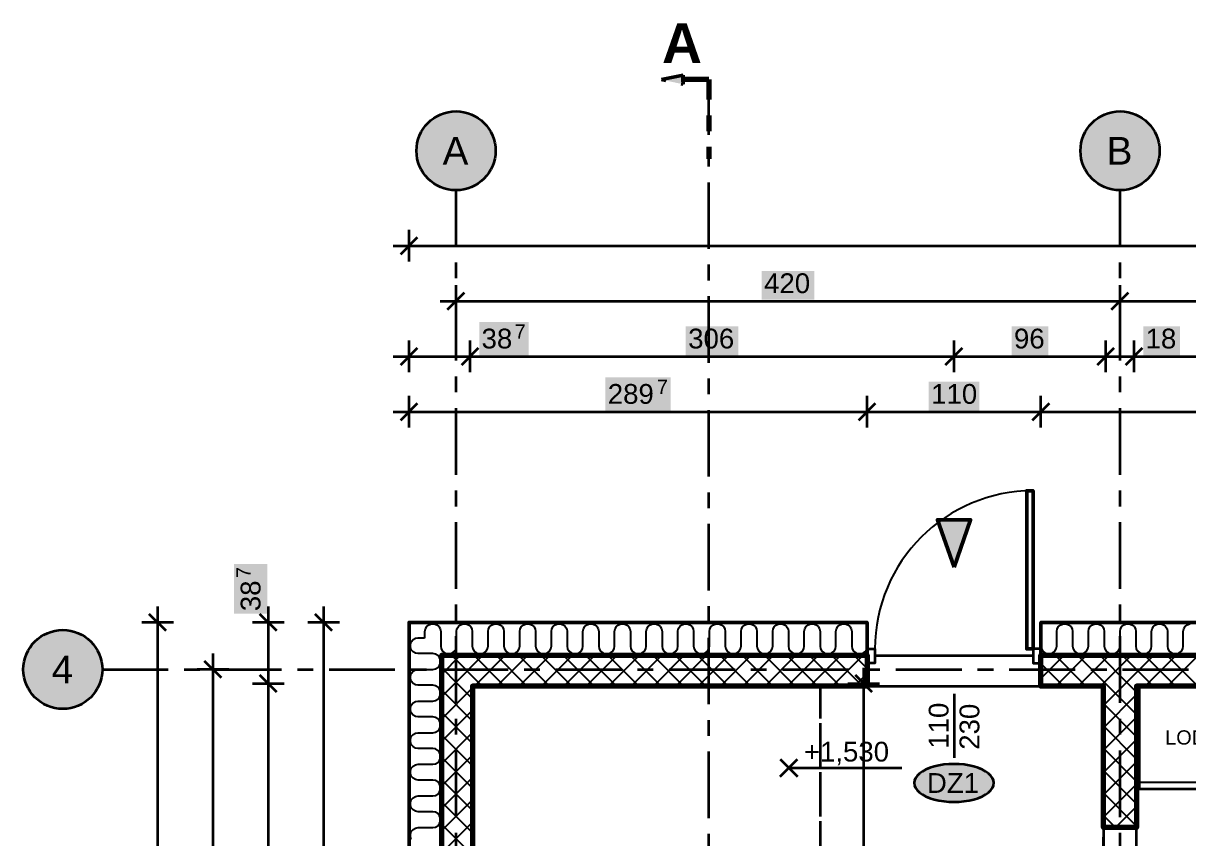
# Model space of a CAD drawing. Header units: metres. Extents: x -3.3 to 16.9, y -6.3 to 12.1.
# Drawn here: x -2.74 to 4.63, y 6.93 to 12.09 of the extents above; entities that cross this region are included whole.
import ezdxf

# ---------------------------------------------------------------- set-up
doc = ezdxf.new("R2010")
doc.units = ezdxf.units.M
for name, pattern in [('KRESKOWA', [5.25, 4.2, -1.05]), ('PUNKTOWA', [10.5, 8.4, -1.05, 0, -1.05]), ('PUNKTOWA_KROTKA', [6.3, 4.2, -1.05, 0, -1.05])]:
    doc.linetypes.add(name, pattern=pattern)
for name, color, linetype, lineweight in [('A-DRZWI', 3, 'Continuous', 35), ('A-KRESKOWANIE', 8, 'Continuous', 18), ('A-MASKA', 7, 'Continuous', 18), ('A-NAD-CIECIEM', 8, 'KRESKOWA', 25), ('A-OPISY', 2, 'Continuous', 25), ('A-OSIE', 1, 'PUNKTOWA', 25), ('A-PRZEKROJE', 1, 'PUNKTOWA_KROTKA', 50), ('A-RZEDNE', 1, 'Continuous', 25), ('A-SANITARNE', 6, 'Continuous', 25), ('A-SCHODY', 6, 'Continuous', 25), ('A-SCIANY-IZOL', 4, 'Continuous', 35), ('A-SCIANY-KONSTR', 7, 'Continuous', 50), ('A-SYMBOLE', 2, 'Continuous', 25), ('A-WIDOK', 7, 'Continuous', 25), ('A-WYMIARY', 1, 'Continuous', 25)]:
    doc.layers.add(name, color=color, linetype=linetype, lineweight=lineweight)
doc.styles.add('PL_ARIAL', font='arial.ttf')
doc.styles.add('PL_ARIAL_B', font='arialbd.ttf')

msp = doc.modelspace()

# ---------------------------------------------------------------- hatches: boundary and pattern name
at = {"layer": 'A-MASKA', "true_color": 0xffffff}
for points in [[(1.9334, 10.3375), (2.2666, 10.3375), (2.2666, 10.52), (1.9334, 10.52)], [(0.1465, 9.9875), (0.4588, 9.9875), (0.4588, 10.1975), (0.1465, 10.1975)], [(1.4534, 9.9875), (1.7866, 9.9875), (1.7866, 10.17), (1.4534, 10.17)], [(3.514, 9.9875), (3.746, 9.9875), (3.746, 10.17), (3.514, 10.17)], [(4.3465, 9.9875), (4.5786, 9.9875), (4.5786, 10.17), (4.3465, 10.17)], [(0.9448, 9.6375), (1.3582, 9.6375), (1.3582, 9.8475), (0.9448, 9.8475)], [(2.9902, 9.6375), (3.3098, 9.6375), (3.3098, 9.82), (2.9902, 9.82)], [(-1.1945, 8.3535), (-1.1945, 8.6658), (-1.4045, 8.6658), (-1.4045, 8.3535)]]:
    msp.add_hatch(color=7, dxfattribs=at).paths.add_polyline_path(points)
at = {"layer": 'A-OPISY', "true_color": 0xffffff}
msp.add_hatch(color=7, dxfattribs=at).paths.add_polyline_path([(3.4016, 7.2819), (3.3995, 7.2975), (3.393, 7.3129), (3.3825, 7.3278), (3.3679, 7.3419), (3.3496, 7.3549), (3.3279, 7.3667), (3.3032, 7.3771), (3.2758, 7.3858), (3.2463, 7.3927), (3.2151, 7.3978), (3.1828, 7.4009), (3.15, 7.4019), (3.1172, 7.4009), (3.0849, 7.3978), (3.0537, 7.3927), (3.0242, 7.3858), (2.9968, 7.3771), (2.9721, 7.3667), (2.9504, 7.3549), (2.9321, 7.3419), (2.9175, 7.3278), (2.907, 7.3129), (2.9005, 7.2975), (2.8984, 7.2819), (2.9005, 7.2662), (2.907, 7.2508), (2.9175, 7.236), (2.9321, 7.2219), (2.9504, 7.2088), (2.9721, 7.197), (2.9968, 7.1867), (3.0242, 7.178), (3.0537, 7.171), (3.0849, 7.166), (3.1172, 7.1629), (3.15, 7.1619), (3.1828, 7.1629), (3.2151, 7.166), (3.2463, 7.171), (3.2758, 7.178), (3.3032, 7.1867), (3.3279, 7.197), (3.3496, 7.2088), (3.3679, 7.2219), (3.3825, 7.236), (3.393, 7.2508), (3.3995, 7.2662)])
at = {"layer": 'A-OSIE', "true_color": 0xffffff}
for points in [[(0.25, 11.28), (0.2479, 11.3126), (0.2415, 11.3447), (0.231, 11.3757), (0.2165, 11.405), (0.1983, 11.4322), (0.1768, 11.4568), (0.1522, 11.4783), (0.125, 11.4965), (0.0957, 11.511), (0.0647, 11.5215), (0.0326, 11.5279), (0, 11.53), (-0.0326, 11.5279), (-0.0647, 11.5215), (-0.0957, 11.511), (-0.125, 11.4965), (-0.1522, 11.4783), (-0.1768, 11.4568), (-0.1983, 11.4322), (-0.2165, 11.405), (-0.231, 11.3757), (-0.2415, 11.3447), (-0.2479, 11.3126), (-0.25, 11.28), (-0.2479, 11.2474), (-0.2415, 11.2153), (-0.231, 11.1843), (-0.2165, 11.155), (-0.1983, 11.1278), (-0.1768, 11.1032), (-0.1522, 11.0817), (-0.125, 11.0635), (-0.0957, 11.049), (-0.0647, 11.0385), (-0.0326, 11.0321), (0, 11.03), (0.0326, 11.0321), (0.0647, 11.0385), (0.0957, 11.049), (0.125, 11.0635), (0.1522, 11.0817), (0.1768, 11.1032), (0.1983, 11.1278), (0.2165, 11.155), (0.231, 11.1843), (0.2415, 11.2153), (0.2479, 11.2474)], [(4.45, 11.28), (4.4479, 11.3126), (4.4415, 11.3447), (4.431, 11.3757), (4.4165, 11.405), (4.3983, 11.4322), (4.3768, 11.4568), (4.3522, 11.4783), (4.325, 11.4965), (4.2957, 11.511), (4.2647, 11.5215), (4.2326, 11.5279), (4.2, 11.53), (4.1674, 11.5279), (4.1353, 11.5215), (4.1043, 11.511), (4.075, 11.4965), (4.0478, 11.4783), (4.0232, 11.4568), (4.0017, 11.4322), (3.9835, 11.405), (3.969, 11.3757), (3.9585, 11.3447), (3.9521, 11.3126), (3.95, 11.28), (3.9521, 11.2474), (3.9585, 11.2153), (3.969, 11.1843), (3.9835, 11.155), (4.0017, 11.1278), (4.0232, 11.1032), (4.0478, 11.0817), (4.075, 11.0635), (4.1043, 11.049), (4.1353, 11.0385), (4.1674, 11.0321), (4.2, 11.03), (4.2326, 11.0321), (4.2647, 11.0385), (4.2957, 11.049), (4.325, 11.0635), (4.3522, 11.0817), (4.3768, 11.1032), (4.3983, 11.1278), (4.4165, 11.155), (4.431, 11.1843), (4.4415, 11.2153), (4.4479, 11.2474)], [(-2.237, 8), (-2.2391, 8.0326), (-2.2455, 8.0647), (-2.256, 8.0957), (-2.2705, 8.125), (-2.2887, 8.1522), (-2.3102, 8.1768), (-2.3348, 8.1983), (-2.362, 8.2165), (-2.3913, 8.231), (-2.4223, 8.2415), (-2.4544, 8.2479), (-2.487, 8.25), (-2.5196, 8.2479), (-2.5517, 8.2415), (-2.5827, 8.231), (-2.612, 8.2165), (-2.6392, 8.1983), (-2.6638, 8.1768), (-2.6853, 8.1522), (-2.7035, 8.125), (-2.718, 8.0957), (-2.7285, 8.0647), (-2.7349, 8.0326), (-2.737, 8), (-2.7349, 7.9674), (-2.7285, 7.9353), (-2.718, 7.9043), (-2.7035, 7.875), (-2.6853, 7.8478), (-2.6638, 7.8232), (-2.6392, 7.8017), (-2.612, 7.7835), (-2.5827, 7.769), (-2.5517, 7.7585), (-2.5196, 7.7521), (-2.487, 7.75), (-2.4544, 7.7521), (-2.4223, 7.7585), (-2.3913, 7.769), (-2.362, 7.7835), (-2.3348, 7.8017), (-2.3102, 7.8232), (-2.2887, 7.8478), (-2.2705, 7.875), (-2.256, 7.9043), (-2.2455, 7.9353), (-2.2391, 7.9674)]]:
    msp.add_hatch(color=7, dxfattribs=at).paths.add_polyline_path(points)
at = {"layer": 'A-PRZEKROJE', "true_color": 0x000000}
msp.add_hatch(color=7, dxfattribs=at).paths.add_polyline_path([(1.2993, 11.73), (1.4362, 11.7591), (1.4362, 11.7009)])
at = {"layer": 'A-SYMBOLE', "true_color": 0x000000}
msp.add_hatch(color=7, dxfattribs=at).paths.add_polyline_path([(3.15, 8.647), (3.255, 8.947), (3.045, 8.947)])

# ---------------------------------------------------------------- linework, layer by layer
at = {"layer": 'A-DRZWI', "lineweight": 50, "ltscale": 0.05}
msp.add_lwpolyline([(3.65, 8.13), (3.65, 9.13), (3.61, 9.13), (3.61, 8.13)], close=True, dxfattribs=at)
at = {"layer": 'A-DRZWI', "lineweight": 35, "ltscale": 0.05}
for points in [[(2.6, 8.13), (2.65, 8.13), (2.65, 8.04), (2.6, 8.04)], [(3.7, 8.13), (3.65, 8.13), (3.65, 8.04), (3.7, 8.04)]]:
    msp.add_lwpolyline(points, close=True, dxfattribs=at)
msp.add_lwpolyline([(3.65, 8.085), (2.65, 8.085)], dxfattribs=at)
at = {"layer": 'A-DRZWI', "lineweight": 25, "ltscale": 0.05}
msp.add_arc((3.65, 8.13), 1, 90, 180, dxfattribs=at)
at = {"layer": 'A-KRESKOWANIE', "lineweight": 25, "ltscale": 0.05}
for points in [[(-0.197, 8.197), (-0.197, 8.2395), (-0.194, 8.2566), (-0.1853, 8.2716), (-0.172, 8.2828), (-0.1557, 8.2887), (-0.1383, 8.2887), (-0.122, 8.2828), (-0.1087, 8.2716), (-0.1, 8.2566), (-0.097, 8.2395), (-0.097, 8.1475), (-0.094, 8.1304), (-0.0853, 8.1154), (-0.072, 8.1042), (-0.0557, 8.0983), (-0.0383, 8.0983), (-0.022, 8.1042), (-0.0087, 8.1154), (0, 8.1304), (0.003, 8.1475), (0.003, 8.2395), (0.006, 8.2566), (0.0147, 8.2716), (0.028, 8.2828), (0.0443, 8.2887), (0.0617, 8.2887), (0.078, 8.2828), (0.0913, 8.2716), (0.1, 8.2566), (0.103, 8.2395), (0.103, 8.1475), (0.106, 8.1304), (0.1147, 8.1154), (0.128, 8.1042), (0.1443, 8.0983), (0.1617, 8.0983), (0.178, 8.1042), (0.1913, 8.1154), (0.2, 8.1304), (0.203, 8.1475), (0.203, 8.1475), (0.203, 8.2395), (0.206, 8.2566), (0.2147, 8.2716), (0.228, 8.2828), (0.2443, 8.2887), (0.2617, 8.2887), (0.278, 8.2828), (0.2913, 8.2716), (0.3, 8.2566), (0.303, 8.2395), (0.303, 8.2395), (0.303, 8.1475), (0.306, 8.1304), (0.3147, 8.1154), (0.328, 8.1042), (0.3443, 8.0983), (0.3617, 8.0983), (0.378, 8.1042), (0.3913, 8.1154), (0.4, 8.1304), (0.403, 8.1475), (0.403, 8.1475), (0.403, 8.2395), (0.406, 8.2566), (0.4147, 8.2716), (0.428, 8.2828), (0.4443, 8.2887), (0.4617, 8.2887), (0.478, 8.2828), (0.4913, 8.2716), (0.5, 8.2566), (0.503, 8.2395), (0.503, 8.2395), (0.503, 8.1475), (0.506, 8.1304), (0.5147, 8.1154), (0.528, 8.1042), (0.5443, 8.0983), (0.5617, 8.0983), (0.578, 8.1042), (0.5913, 8.1154), (0.6, 8.1304), (0.603, 8.1475), (0.603, 8.1475), (0.603, 8.2395), (0.606, 8.2566), (0.6147, 8.2716), (0.628, 8.2828), (0.6443, 8.2887), (0.6617, 8.2887), (0.678, 8.2828), (0.6913, 8.2716), (0.7, 8.2566), (0.703, 8.2395), (0.703, 8.1475), (0.706, 8.1304), (0.7147, 8.1154), (0.728, 8.1042), (0.7443, 8.0983), (0.7617, 8.0983), (0.778, 8.1042), (0.7913, 8.1154), (0.8, 8.1304), (0.803, 8.1475), (0.803, 8.2395), (0.806, 8.2566), (0.8147, 8.2716), (0.828, 8.2828), (0.8443, 8.2887), (0.8617, 8.2887), (0.878, 8.2828), (0.8913, 8.2716), (0.9, 8.2566), (0.903, 8.2395), (0.903, 8.1475), (0.906, 8.1304), (0.9147, 8.1154), (0.928, 8.1042), (0.9443, 8.0983), (0.9617, 8.0983), (0.978, 8.1042), (0.9913, 8.1154), (1, 8.1304), (1.003, 8.1475), (1.003, 8.2395), (1.006, 8.2566), (1.0147, 8.2716), (1.028, 8.2828), (1.0443, 8.2887), (1.0617, 8.2887), (1.078, 8.2828), (1.0913, 8.2716), (1.1, 8.2566), (1.103, 8.2395), (1.103, 8.1475), (1.106, 8.1304), (1.1147, 8.1154), (1.128, 8.1042), (1.1443, 8.0983), (1.1617, 8.0983), (1.178, 8.1042), (1.1913, 8.1154), (1.2, 8.1304), (1.203, 8.1475), (1.203, 8.2395), (1.206, 8.2566), (1.2147, 8.2716), (1.228, 8.2828), (1.2443, 8.2887), (1.2617, 8.2887), (1.278, 8.2828), (1.2913, 8.2716), (1.3, 8.2566), (1.303, 8.2395), (1.303, 8.1475), (1.306, 8.1304), (1.3147, 8.1154), (1.328, 8.1042), (1.3443, 8.0983), (1.3617, 8.0983), (1.378, 8.1042), (1.3913, 8.1154), (1.4, 8.1304), (1.403, 8.1475), (1.403, 8.2395), (1.406, 8.2566), (1.4147, 8.2716), (1.428, 8.2828), (1.4443, 8.2887), (1.4617, 8.2887), (1.478, 8.2828), (1.4913, 8.2716), (1.5, 8.2566), (1.503, 8.2395), (1.503, 8.1475), (1.506, 8.1304), (1.5147, 8.1154), (1.528, 8.1042), (1.5443, 8.0983), (1.5617, 8.0983), (1.578, 8.1042), (1.5913, 8.1154), (1.6, 8.1304), (1.603, 8.1475), (1.603, 8.2395), (1.606, 8.2566), (1.6147, 8.2716), (1.628, 8.2828), (1.6443, 8.2887), (1.6617, 8.2887), (1.678, 8.2828), (1.6913, 8.2716), (1.7, 8.2566), (1.703, 8.2395), (1.703, 8.2395), (1.703, 8.1475), (1.706, 8.1304), (1.7147, 8.1154), (1.728, 8.1042), (1.7443, 8.0983), (1.7617, 8.0983), (1.778, 8.1042), (1.7913, 8.1154), (1.8, 8.1304), (1.803, 8.1475), (1.803, 8.1475), (1.803, 8.2395), (1.806, 8.2566), (1.8147, 8.2716), (1.828, 8.2828), (1.8443, 8.2887), (1.8617, 8.2887), (1.878, 8.2828), (1.8913, 8.2716), (1.9, 8.2566), (1.903, 8.2395), (1.903, 8.1475), (1.906, 8.1304), (1.9147, 8.1154), (1.928, 8.1042), (1.9443, 8.0983), (1.9617, 8.0983), (1.978, 8.1042), (1.9913, 8.1154), (2, 8.1304), (2.003, 8.1475), (2.003, 8.2395), (2.006, 8.2566), (2.0147, 8.2716), (2.028, 8.2828), (2.0443, 8.2887), (2.0617, 8.2887), (2.078, 8.2828), (2.0913, 8.2716), (2.1, 8.2566), (2.103, 8.2395), (2.103, 8.2395), (2.103, 8.1475), (2.106, 8.1304), (2.1147, 8.1154), (2.128, 8.1042), (2.1443, 8.0983), (2.1617, 8.0983), (2.178, 8.1042), (2.1913, 8.1154), (2.2, 8.1304), (2.203, 8.1475), (2.203, 8.2395), (2.206, 8.2566), (2.2147, 8.2716), (2.228, 8.2828), (2.2443, 8.2887), (2.2617, 8.2887), (2.278, 8.2828), (2.2913, 8.2716), (2.3, 8.2566), (2.303, 8.2395), (2.303, 8.1475), (2.306, 8.1304), (2.3147, 8.1154), (2.328, 8.1042), (2.3443, 8.0983), (2.3617, 8.0983), (2.378, 8.1042), (2.3913, 8.1154), (2.4, 8.1304), (2.403, 8.1475), (2.403, 8.2395), (2.406, 8.2566), (2.4147, 8.2716), (2.428, 8.2828), (2.4443, 8.2887), (2.4617, 8.2887), (2.478, 8.2828), (2.4913, 8.2716), (2.5, 8.2566), (2.503, 8.2395), (2.503, 8.1475), (2.506, 8.1304), (2.5147, 8.1154), (2.528, 8.1042), (2.5443, 8.0983), (2.5617, 8.0983), (2.578, 8.1042), (2.5913, 8.1154), (2.6, 8.1304), (2.6, 8.1305)], [(3.7, 8.2395), (3.7, 8.2395), (3.7, 8.1475), (3.703, 8.1304), (3.7117, 8.1154), (3.725, 8.1042), (3.7413, 8.0983), (3.7587, 8.0983), (3.775, 8.1042), (3.7883, 8.1154), (3.797, 8.1304), (3.8, 8.1475), (3.8, 8.2395), (3.803, 8.2566), (3.8117, 8.2716), (3.825, 8.2828), (3.8413, 8.2887), (3.8587, 8.2887), (3.875, 8.2828), (3.8883, 8.2716), (3.897, 8.2566), (3.9, 8.2395), (3.9, 8.1475), (3.903, 8.1304), (3.9117, 8.1154), (3.925, 8.1042), (3.9413, 8.0983), (3.9587, 8.0983), (3.975, 8.1042), (3.9883, 8.1154), (3.997, 8.1304), (4, 8.1475), (4, 8.2395), (4.003, 8.2566), (4.0117, 8.2716), (4.025, 8.2828), (4.0413, 8.2887), (4.0587, 8.2887), (4.075, 8.2828), (4.0883, 8.2716), (4.097, 8.2566), (4.1, 8.2395), (4.1, 8.1475), (4.103, 8.1304), (4.1117, 8.1154), (4.125, 8.1042), (4.1413, 8.0983), (4.1587, 8.0983), (4.175, 8.1042), (4.1883, 8.1154), (4.197, 8.1304), (4.2, 8.1475), (4.2, 8.2395), (4.203, 8.2566), (4.2117, 8.2716), (4.225, 8.2828), (4.2413, 8.2887), (4.2587, 8.2887), (4.275, 8.2828), (4.2883, 8.2716), (4.297, 8.2566), (4.3, 8.2395), (4.3, 8.1475), (4.303, 8.1304), (4.3117, 8.1154), (4.325, 8.1042), (4.3413, 8.0983), (4.3587, 8.0983), (4.375, 8.1042), (4.3883, 8.1154), (4.397, 8.1304), (4.4, 8.1475), (4.4, 8.2395), (4.403, 8.2566), (4.4117, 8.2716), (4.425, 8.2828), (4.4413, 8.2887), (4.4587, 8.2887), (4.475, 8.2828), (4.4883, 8.2716), (4.497, 8.2566), (4.5, 8.2395), (4.5, 8.1475), (4.503, 8.1304), (4.5117, 8.1154), (4.525, 8.1042), (4.5413, 8.0983), (4.5587, 8.0983), (4.575, 8.1042), (4.5883, 8.1154), (4.597, 8.1304), (4.6, 8.1475), (4.6, 8.2395), (4.603, 8.2566), (4.6117, 8.2716), (4.625, 8.2828), (4.6413, 8.2887)], [(-0.2828, 6.925), (-0.2887, 6.9413), (-0.2887, 6.9587), (-0.2828, 6.975), (-0.2716, 6.9883), (-0.2566, 6.997), (-0.2395, 7), (-0.1475, 7), (-0.1304, 7.003), (-0.1154, 7.0117), (-0.1042, 7.025), (-0.0983, 7.0413), (-0.0983, 7.0587), (-0.1042, 7.075), (-0.1154, 7.0883), (-0.1304, 7.097), (-0.1475, 7.1), (-0.1475, 7.1), (-0.2395, 7.1), (-0.2395, 7.1), (-0.2566, 7.103), (-0.2716, 7.1117), (-0.2828, 7.125), (-0.2887, 7.1413), (-0.2887, 7.1587), (-0.2828, 7.175), (-0.2716, 7.1883), (-0.2566, 7.197), (-0.2395, 7.2), (-0.1475, 7.2), (-0.1304, 7.203), (-0.1154, 7.2117), (-0.1042, 7.225), (-0.0983, 7.2413), (-0.0983, 7.2587), (-0.1042, 7.275), (-0.1154, 7.2883), (-0.1304, 7.297), (-0.1475, 7.3), (-0.1475, 7.3), (-0.2395, 7.3), (-0.2395, 7.3), (-0.2566, 7.303), (-0.2716, 7.3117), (-0.2828, 7.325), (-0.2887, 7.3413), (-0.2887, 7.3587), (-0.2828, 7.375), (-0.2716, 7.3883), (-0.2566, 7.397), (-0.2395, 7.4), (-0.1475, 7.4), (-0.1304, 7.403), (-0.1154, 7.4117), (-0.1042, 7.425), (-0.0983, 7.4413), (-0.0983, 7.4587), (-0.1042, 7.475), (-0.1154, 7.4883), (-0.1304, 7.497), (-0.1475, 7.5), (-0.1475, 7.5), (-0.2395, 7.5), (-0.2395, 7.5), (-0.2566, 7.503), (-0.2716, 7.5117), (-0.2828, 7.525), (-0.2887, 7.5413), (-0.2887, 7.5587), (-0.2828, 7.575), (-0.2716, 7.5883), (-0.2566, 7.597), (-0.2395, 7.6), (-0.1475, 7.6), (-0.1304, 7.603), (-0.1154, 7.6117), (-0.1042, 7.625), (-0.0983, 7.6413), (-0.0983, 7.6587), (-0.1042, 7.675), (-0.1154, 7.6883), (-0.1304, 7.697), (-0.1475, 7.7), (-0.1475, 7.7), (-0.2395, 7.7), (-0.2395, 7.7), (-0.2566, 7.703), (-0.2716, 7.7117), (-0.2828, 7.725), (-0.2887, 7.7413), (-0.2887, 7.7587), (-0.2828, 7.775), (-0.2716, 7.7883), (-0.2566, 7.797), (-0.2395, 7.8), (-0.2395, 7.8), (-0.1475, 7.8), (-0.1304, 7.803), (-0.1154, 7.8117), (-0.1042, 7.825), (-0.0983, 7.8413), (-0.0983, 7.8587), (-0.1042, 7.875), (-0.1154, 7.8883), (-0.1304, 7.897), (-0.1475, 7.9), (-0.1475, 7.9), (-0.2395, 7.9), (-0.2395, 7.9), (-0.2566, 7.903), (-0.2716, 7.9117), (-0.2828, 7.925), (-0.2887, 7.9413), (-0.2887, 7.9587), (-0.2828, 7.975), (-0.2716, 7.9883), (-0.2566, 7.997), (-0.2395, 8), (-0.1475, 8), (-0.1304, 8.003), (-0.1154, 8.0117), (-0.1042, 8.025), (-0.0983, 8.0413), (-0.0983, 8.0587), (-0.1042, 8.075), (-0.1154, 8.0883), (-0.1304, 8.097), (-0.1475, 8.1), (-0.1475, 8.1), (-0.2395, 8.1), (-0.2395, 8.1), (-0.2566, 8.103), (-0.2716, 8.1117), (-0.2828, 8.125), (-0.2887, 8.1413), (-0.2887, 8.1587), (-0.2828, 8.175), (-0.2716, 8.1883), (-0.2566, 8.197), (-0.2395, 8.2), (-0.2395, 8.2), (-0.2, 8.2)], [(-0.09, 7.971), (0.029, 8.09)], [(0.166, 7.895), (-0.029, 8.09)], [(-0.0096, 7.91), (0.1704, 8.09)], [(0.3074, 7.895), (0.1124, 8.09)], [(0.1168, 7.895), (0.3118, 8.09)], [(0.4489, 7.895), (0.2539, 8.09)], [(0.2582, 7.895), (0.4532, 8.09)], [(0.5903, 7.895), (0.3953, 8.09)], [(0.3997, 7.895), (0.5947, 8.09)], [(0.7317, 7.895), (0.5367, 8.09)], [(0.5411, 7.895), (0.7361, 8.09)], [(0.8731, 7.895), (0.6781, 8.09)], [(0.6825, 7.895), (0.8775, 8.09)], [(1.0145, 7.895), (0.8195, 8.09)], [(0.8239, 7.895), (1.0189, 8.09)], [(1.156, 7.895), (0.961, 8.09)], [(0.9654, 7.895), (1.1604, 8.09)], [(1.2974, 7.895), (1.1024, 8.09)], [(1.1068, 7.895), (1.3018, 8.09)], [(1.4388, 7.895), (1.2438, 8.09)], [(1.2482, 7.895), (1.4432, 8.09)], [(1.5802, 7.895), (1.3852, 8.09)], [(1.3896, 7.895), (1.5846, 8.09)], [(1.7217, 7.895), (1.5267, 8.09)], [(1.531, 7.895), (1.726, 8.09)], [(1.8631, 7.895), (1.6681, 8.09)], [(1.6725, 7.895), (1.8675, 8.09)], [(2.0045, 7.895), (1.8095, 8.09)], [(1.8139, 7.895), (2.0089, 8.09)], [(2.1459, 7.895), (1.9509, 8.09)], [(1.9553, 7.895), (2.1503, 8.09)], [(2.2873, 7.895), (2.0923, 8.09)], [(2.0967, 7.895), (2.2917, 8.09)], [(2.4288, 7.895), (2.2338, 8.09)], [(2.2381, 7.895), (2.4331, 8.09)], [(2.5702, 7.895), (2.3752, 8.09)], [(2.3796, 7.895), (2.5746, 8.09)], [(2.6, 8.0066), (2.5166, 8.09)], [(3.7, 7.9426), (3.8474, 8.09)], [(3.7, 8.0841), (3.7059, 8.09)], [(3.843, 7.895), (3.7, 8.038)], [(3.9844, 7.895), (3.7894, 8.09)], [(3.7938, 7.895), (3.9888, 8.09)], [(4.1108, 7.91), (3.9308, 8.09)], [(3.9352, 7.895), (4.1302, 8.09)], [(4.2522, 7.91), (4.0722, 8.09)], [(4.0766, 7.895), (4.2716, 8.09)], [(4.4087, 7.895), (4.2137, 8.09)], [(4.233, 7.91), (4.413, 8.09)], [(4.5501, 7.895), (4.3551, 8.09)], [(4.3595, 7.895), (4.5545, 8.09)], [(4.6915, 7.895), (4.4965, 8.09)], [(4.5009, 7.895), (4.6959, 8.09)], [(0.0096, 7.91), (-0.09, 8.0096)], [(2.521, 7.895), (2.6, 7.974)], [(-0.09, 7.8296), (-0.0096, 7.91)], [(0.105, 7.8146), (0.0096, 7.91)], [(3.7016, 7.895), (3.7, 7.8966)], [(4.095, 7.772), (4.233, 7.91)], [(4.305, 7.7158), (4.1108, 7.91)], [(4.305, 7.8572), (4.2522, 7.91)], [(-0.09, 7.6882), (0.105, 7.8832)], [(0.105, 7.6732), (-0.09, 7.8682)], [(4.095, 7.6305), (4.305, 7.8405)], [(-0.09, 7.5468), (0.105, 7.7418)], [(4.305, 7.5744), (4.095, 7.7844)], [(0.105, 7.5318), (-0.09, 7.7268)], [(4.095, 7.4891), (4.305, 7.6991)], [(-0.09, 7.4053), (0.105, 7.6003)], [(4.305, 7.433), (4.095, 7.643)], [(0.105, 7.3903), (-0.09, 7.5853)], [(4.095, 7.3477), (4.305, 7.5577)], [(-0.09, 7.2639), (0.105, 7.4589)], [(4.305, 7.2916), (4.095, 7.5016)], [(0.105, 7.2489), (-0.09, 7.4439)], [(4.095, 7.2063), (4.305, 7.4163)], [(-0.09, 7.1225), (0.105, 7.3175)], [(0.105, 7.1075), (-0.09, 7.3025)], [(4.305, 7.1501), (4.095, 7.3601)], [(4.095, 7.0648), (4.305, 7.2748)], [(-0.09, 6.9811), (0.105, 7.1761)], [(0.105, 6.9661), (-0.09, 7.1611)], [(4.305, 7.0087), (4.095, 7.2187)], [(4.1723, 7), (4.095, 7.0773)], [(4.1716, 7), (4.305, 7.1334)], [(-0.09, 6.8396), (0.105, 7.0346)], [(0.105, 6.8246), (-0.09, 7.0196)]]:
    msp.add_lwpolyline(points, dxfattribs=at)
at = {"layer": 'A-NAD-CIECIEM', "linetype": 'KRESKOWA', "lineweight": 35, "ltscale": 0.05, "flags": 128}
for points in [[(0.1055, 4.62), (2.305, 4.62), (2.305, 7.8945)], [(4.095, 5.8), (4.095, 7)], [(4.305, 5.8), (4.305, 7)]]:
    msp.add_lwpolyline(points, dxfattribs=at)
at = {"layer": 'A-OPISY', "lineweight": 35, "ltscale": 0.05}
msp.add_lwpolyline([(3.4016, 7.2819), (3.3995, 7.2975), (3.393, 7.3129), (3.3825, 7.3278), (3.3679, 7.3419), (3.3496, 7.3549), (3.3279, 7.3667), (3.3032, 7.3771), (3.2758, 7.3858), (3.2463, 7.3927), (3.2151, 7.3978), (3.1828, 7.4009), (3.15, 7.4019), (3.1172, 7.4009), (3.0849, 7.3978), (3.0537, 7.3927), (3.0242, 7.3858), (2.9968, 7.3771), (2.9721, 7.3667), (2.9504, 7.3549), (2.9321, 7.3419), (2.9175, 7.3278), (2.907, 7.3129), (2.9005, 7.2975), (2.8984, 7.2819), (2.9005, 7.2662), (2.907, 7.2508), (2.9175, 7.236), (2.9321, 7.2219), (2.9504, 7.2088), (2.9721, 7.197), (2.9968, 7.1867), (3.0242, 7.178), (3.0537, 7.171), (3.0849, 7.166), (3.1172, 7.1629), (3.15, 7.1619), (3.1828, 7.1629), (3.2151, 7.166), (3.2463, 7.171), (3.2758, 7.178), (3.3032, 7.1867), (3.3279, 7.197), (3.3496, 7.2088), (3.3679, 7.2219), (3.3825, 7.236), (3.393, 7.2508), (3.3995, 7.2662)], close=True, dxfattribs=at)
at = {"layer": 'A-OSIE', "linetype": 'PUNKTOWA', "lineweight": 35, "ltscale": 0.050186, "flags": 128}
for points in [[(0, -5.2), (0, 11.03)], [(4.2, -5.2), (4.2, 11.03)]]:
    msp.add_lwpolyline(points, dxfattribs=at)
at = {"layer": 'A-OSIE', "linetype": 'PUNKTOWA', "lineweight": 35, "ltscale": 0.049636, "flags": 128}
msp.add_lwpolyline([(-2.237, 8), (15.9, 8)], dxfattribs=at)
at = {"layer": 'A-OSIE', "linetype": 'Continuous', "lineweight": 35, "ltscale": 0.05}
for centre in [(0, 11.28), (4.2, 11.28), (-2.487, 8)]:
    msp.add_circle(centre, 0.25, dxfattribs=at)
at = {"layer": 'A-PRZEKROJE', "lineweight": 50, "ltscale": 0.05, "flags": 128}
msp.add_lwpolyline([(1.2993, 11.73), (1.4362, 11.7591), (1.4362, 11.7009)], close=True, dxfattribs=at)
at = {"layer": 'A-PRZEKROJE', "linetype": 'Continuous', "lineweight": 70, "ltscale": 0.05, "flags": 128}
msp.add_lwpolyline([(1.5993, 11.73), (1.4243, 11.73)], dxfattribs=at)
at = {"layer": 'A-PRZEKROJE', "linetype": 'PUNKTOWA', "lineweight": 35, "ltscale": 0.05, "flags": 128}
msp.add_lwpolyline([(1.5993, -5.9), (1.5993, 11.73)], dxfattribs=at)
at = {"layer": 'A-PRZEKROJE', "linetype": 'PUNKTOWA_KROTKA', "lineweight": 70, "ltscale": 0.03, "flags": 128}
msp.add_lwpolyline([(1.5993, 11.73), (1.5993, 11.23)], dxfattribs=at)
at = {"layer": 'A-RZEDNE', "lineweight": 35, "ltscale": 0.05}
for points in [[(2.05, 7.3225), (2.16, 7.4325)], [(2.05, 7.4325), (2.16, 7.3225)], [(2.105, 7.3775), (2.8208, 7.3775)]]:
    msp.add_lwpolyline(points, dxfattribs=at)
at = {"layer": 'A-SANITARNE', "lineweight": 35, "ltscale": 0.05}
msp.add_lwpolyline([(4.92, 7.895), (4.32, 7.895), (4.32, 7.245), (4.92, 7.245)], close=True, dxfattribs=at)
at = {"layer": 'A-SANITARNE', "lineweight": 25, "ltscale": 0.05}
msp.add_lwpolyline([(4.92, 7.285), (4.32, 7.285)], dxfattribs=at)
at = {"layer": 'A-SCHODY', "linetype": 'KRESKOWA', "lineweight": 35, "ltscale": 0.05, "flags": 128}
msp.add_lwpolyline([(0.1051, 6.86), (2.305, 6.86), (2.305, 7.8949)], dxfattribs=at)
at = {"layer": 'A-SCIANY-IZOL', "lineweight": 50, "ltscale": 0.05}
msp.add_lwpolyline([(-0.297, 2.8), (-0.297, 8.297), (-0.297, 8.297), (-0.297, 8.297), (2.6, 8.297), (2.6, 8.297), (2.6, 8.297), (2.6, 8.09), (2.6, 8.09), (2.6, 8.09), (-0.09, 8.09), (-0.09, 8.09), (-0.09, 8.09), (-0.09, 8.09), (-0.09, 8.09), (-0.09, 8.09), (-0.09, 8.09), (-0.09, 8.09), (-0.09, 8.09), (-0.09, 8.09), (-0.09, 8.09), (-0.09, 8.09), (-0.09, 8.09), (-0.09, 8.09), (-0.09, 8.09), (-0.09, 8.09), (-0.09, 8.09), (-0.09, 2.8)], dxfattribs=at)
msp.add_lwpolyline([(3.7, 8.09), (3.7, 8.09), (3.7, 8.297), (3.7, 8.297), (3.7, 8.297), (7.4, 8.297), (7.4, 8.297), (7.4, 8.297), (7.4, 8.09), (7.4, 8.09), (7.4, 8.09), (3.7, 8.09)], close=True, dxfattribs=at)
at = {"layer": 'A-SCIANY-KONSTR', "lineweight": 70, "ltscale": 0.05}
for points in [[(-0.09, 2.8), (-0.09, 7.91), (-0.09, 7.91), (-0.09, 7.91), (-0.09, 7.91), (-0.09, 8.09), (-0.09, 8.09), (-0.09, 8.09), (-0.09, 8.09), (2.6, 8.09), (2.6, 8.09), (2.6, 8.09), (2.6, 8.09), (2.6, 8.09), (2.6, 7.895), (2.6, 7.895), (2.6, 7.895), (0.105, 7.895), (0.105, 7.895), (0.105, 7.895), (0.105, 7.895), (0.105, 7.895), (0.105, 7.895), (0.105, 7.895), (0.105, 7.895), (0.105, 7.895), (0.105, 7.895), (0.105, 7.895), (0.105, 7.895), (0.105, 7.895), (0.105, 7.895), (0.105, 7.895), (0.105, 7.895), (0.105, 7.895), (0.105, 4.56)], [(7.4, 7.895), (4.305, 7.895), (4.305, 7.895), (4.305, 7.895), (4.305, 7.895), (4.305, 7.895), (4.305, 7.895), (4.305, 7.895), (4.305, 7.895), (4.305, 7.895), (4.305, 7.895), (4.305, 7.895), (4.305, 7.895), (4.305, 7.895), (4.305, 7.895), (4.305, 7.895), (4.305, 7.895), (4.305, 7.895), (4.305, 7), (4.305, 7), (4.305, 7), (4.095, 7), (4.095, 7), (4.095, 7), (4.095, 7), (4.095, 7), (4.095, 7.895), (4.095, 7.895), (4.095, 7.895), (4.095, 7.895), (4.095, 7.895), (4.095, 7.895), (4.095, 7.895), (4.095, 7.895), (4.095, 7.895), (4.095, 7.895), (4.095, 7.895), (4.095, 7.895), (4.095, 7.895), (4.095, 7.895), (4.095, 7.895), (4.095, 7.895), (4.095, 7.895), (3.7, 7.895), (3.7, 7.895), (3.7, 7.895), (3.7, 7.895), (3.7, 8.09), (3.7, 8.09), (3.7, 8.09), (3.7, 8.09), (7.4, 8.09)]]:
    msp.add_lwpolyline(points, dxfattribs=at)
at = {"layer": 'A-SYMBOLE', "lineweight": 50, "ltscale": 0.05}
msp.add_lwpolyline([(3.15, 8.647), (3.255, 8.947), (3.045, 8.947)], close=True, dxfattribs=at)
at = {"layer": 'A-WIDOK', "lineweight": 35, "ltscale": 0.05}
for points in [[(2.6005, 7.895), (3.6995, 7.895)], [(4.095, 6.9995), (4.095, 5.8005)], [(4.305, 5.8005), (4.305, 6.9995)]]:
    msp.add_lwpolyline(points, dxfattribs=at)
at = {"layer": 'A-WYMIARY', "lineweight": 35, "ltscale": 0.05}
for points in [[(-0.297, 10.58), (-0.297, 10.78)], [(-0.35, 10.627), (-0.244, 10.733)], [(-0.397, 10.68), (10.397, 10.68)], [(0, 10.23), (0, 10.43)], [(4.2, 10.23), (4.2, 10.43)], [(-0.1, 10.33), (10.1, 10.33)], [(-0.053, 10.277), (0.053, 10.383)], [(4.147, 10.277), (4.253, 10.383)], [(-0.35, 9.927), (-0.244, 10.033)], [(-0.297, 9.88), (-0.297, 10.08)], [(0.037, 9.927), (0.143, 10.033)], [(0.09, 9.88), (0.09, 10.08)], [(3.097, 9.927), (3.203, 10.033)], [(3.15, 9.88), (3.15, 10.08)], [(4.057, 9.927), (4.163, 10.033)], [(4.11, 9.88), (4.11, 10.08)], [(4.237, 9.927), (4.343, 10.033)], [(4.29, 9.88), (4.29, 10.08)], [(-0.397, 9.98), (13.95, 9.98)], [(-0.297, 9.53), (-0.297, 9.73)], [(2.6, 9.53), (2.6, 9.73)], [(3.7, 9.53), (3.7, 9.73)], [(-0.35, 9.577), (-0.244, 9.683)], [(2.547, 9.577), (2.653, 9.683)], [(3.647, 9.577), (3.753, 9.683)], [(-0.397, 9.63), (10.397, 9.63)], [(-1.834, 8.244), (-1.94, 8.35)], [(-1.887, -0.397), (-1.887, 8.397)], [(-1.134, 8.244), (-1.24, 8.35)], [(-1.187, -0.397), (-1.187, 8.397)], [(-0.784, 8.244), (-0.89, 8.35)], [(-0.837, -0.397), (-0.837, 8.397)], [(-1.787, 8.297), (-1.987, 8.297)], [(-1.087, 8.297), (-1.287, 8.297)], [(-0.737, 8.297), (-0.937, 8.297)], [(-1.484, 7.947), (-1.59, 8.053)], [(-1.537, -0.1), (-1.537, 8.1)], [(-1.437, 8), (-1.637, 8)], [(-1.134, 7.857), (-1.24, 7.963)], [(2.6318, 7.857), (2.5258, 7.963)], [(2.5788, 4.34), (2.5788, 8.01)], [(-1.087, 7.91), (-1.287, 7.91)], [(2.6788, 7.91), (2.4788, 7.91)], [(3.15, 7.845), (3.15, 7.4419)]]:
    msp.add_lwpolyline(points, dxfattribs=at)

# ---------------------------------------------------------------- texts
at = {"layer": 'A-OPISY', "style": 'PL_ARIAL'}
msp.add_text('DZ1', height=0.125, dxfattribs=at).set_placement((2.9784, 7.2194))
at = {"layer": 'A-OSIE', "style": 'PL_ARIAL'}
for s, p in [('A', (-0.0848, 11.1925)), ('B', (4.1152, 11.1925)), ('4', (-2.5577, 7.9125))]:
    msp.add_text(s, height=0.175, dxfattribs=at).set_placement(p)
at = {"layer": 'A-PRZEKROJE', "style": 'PL_ARIAL_B'}
msp.add_text('A', height=0.25, dxfattribs=at).set_placement((1.3031, 11.8362))
at = {"layer": 'A-RZEDNE', "style": 'PL_ARIAL'}
msp.add_text('+1,530', height=0.125, dxfattribs=at).set_placement((2.2, 7.4175))
at = {"layer": 'A-SANITARNE', "style": 'PL_ARIAL'}
msp.add_text('LOD', height=0.09, dxfattribs=at).set_placement((4.4855, 7.525))
at = {"layer": 'A-WYMIARY', "style": 'PL_ARIAL'}
for s, height, p in [('420', 0.125, (1.9484, 10.38)), ('7', 0.09, (0.3711, 10.0925)), ('38', 0.125, (0.1615, 10.03)), ('306', 0.125, (1.4684, 10.03)), ('96', 0.125, (3.529, 10.03)), ('18', 0.125, (4.3615, 10.03)), ('289', 0.125, (0.9598, 9.68)), ('7', 0.09, (1.2704, 9.7425)), ('110', 0.125, (3.0052, 9.68))]:
    msp.add_text(s, height=height, dxfattribs=at).set_placement(p)
for s, height, p in [('7', 0.09, (-1.2995, 8.5781)), ('38', 0.125, (-1.237, 8.3685)), ('110', 0.125, (3.115, 7.4986)), ('230', 0.125, (3.31, 7.4919))]:
    msp.add_text(s, height=height, rotation=90, dxfattribs=at).set_placement(p)

doc.saveas('drawing.dxf')
